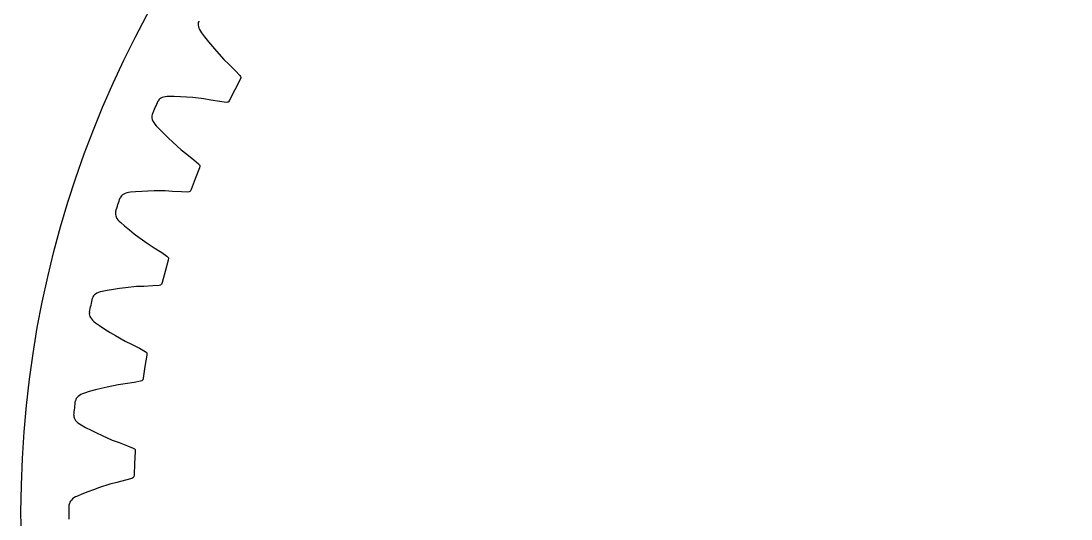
# Model space of a CAD drawing. Extents: x -32.5 to 32.5, y -32.5 to 32.5.
# Drawn here: x -32.5 to 0.22, y -0.22 to 15.31 of the extents above; entities that cross this region are included whole.
import ezdxf

# ---------------------------------------------------------------- set-up
doc = ezdxf.new("R2010")
doc.units = 0

msp = doc.modelspace()

# ---------------------------------------------------------------- linework, layer by layer
msp.add_circle((0, 0), 32.5)
msp.add_circle((0, 0), 32.5)
at = {"layer": 'layer0'}
for p, q in [((-26.976, 15.262), (-26.982, 15.224)), ((-26.982, 15.224), (-26.981, 15.184)), ((-26.981, 15.184), (-26.974, 15.14)), ((-26.963, 15.297), (-26.976, 15.262)), ((-26.974, 15.14), (-26.96, 15.093)), ((-26.954, 15.312), (-26.963, 15.297)), ((-26.96, 15.093), (-26.939, 15.044)), ((-26.939, 15.044), (-26.911, 14.992)), ((-26.911, 14.992), (-26.876, 14.939)), ((-26.876, 14.939), (-26.782, 14.816)), ((-26.782, 14.816), (-26.657, 14.66)), ((-26.657, 14.66), (-26.537, 14.515)), ((-26.537, 14.515), (-26.413, 14.37)), ((-26.413, 14.37), (-26.179, 14.111)), ((-26.179, 14.111), (-26.017, 13.955)), ((-26.017, 13.955), (-25.82, 13.76)), ((-25.82, 13.76), (-25.683, 13.615)), ((-25.672, 13.486), (-25.839, 13.166)), ((-25.683, 13.615), (-25.659, 13.579)), ((-25.649, 13.541), (-25.672, 13.486)), ((-25.659, 13.579), (-25.649, 13.554)), ((-25.649, 13.554), (-25.649, 13.541)), ((-25.839, 13.166), (-26, 12.842)), ((-25.839, 13.166), (-25.839, 13.166)), ((-28.203, 12.853), (-28.224, 12.822)), ((-28.176, 12.88), (-28.203, 12.853)), ((-28.143, 12.904), (-28.176, 12.88)), ((-28.103, 12.924), (-28.143, 12.904)), ((-28.057, 12.94), (-28.103, 12.924)), ((-28.005, 12.952), (-28.057, 12.94)), ((-27.947, 12.959), (-28.005, 12.952)), ((-27.883, 12.962), (-27.947, 12.959)), ((-27.729, 12.958), (-27.883, 12.962)), ((-27.529, 12.949), (-27.729, 12.958)), ((-27.341, 12.937), (-27.529, 12.949)), ((-27.15, 12.922), (-27.341, 12.937)), ((-26.804, 12.885), (-27.15, 12.922)), ((-26.582, 12.846), (-26.804, 12.885)), ((-26.308, 12.801), (-26.582, 12.846)), ((-26.111, 12.775), (-26.308, 12.801)), ((-26.068, 12.777), (-26.111, 12.775)), ((-26.041, 12.784), (-26.068, 12.777)), ((-26.031, 12.791), (-26.041, 12.784)), ((-26, 12.842), (-26.031, 12.791)), ((-28.423, 12.359), (-28.425, 12.321)), ((-28.425, 12.321), (-28.421, 12.28)), ((-28.414, 12.394), (-28.423, 12.359)), ((-28.421, 12.28), (-28.409, 12.237)), ((-28.407, 12.411), (-28.414, 12.394)), ((-28.409, 12.237), (-28.39, 12.192)), ((-28.39, 12.192), (-28.364, 12.145)), ((-28.364, 12.145), (-28.331, 12.097)), ((-28.331, 12.097), (-28.29, 12.048)), ((-28.29, 12.048), (-28.184, 11.936)), ((-28.184, 11.936), (-28.044, 11.793)), ((-28.044, 11.793), (-27.909, 11.662)), ((-27.909, 11.662), (-27.77, 11.53)), ((-27.77, 11.53), (-27.511, 11.297)), ((-27.511, 11.297), (-27.333, 11.159)), ((-27.333, 11.159), (-27.117, 10.985)), ((-27.117, 10.985), (-26.965, 10.855)), ((-26.965, 10.855), (-26.938, 10.823)), ((-26.938, 10.823), (-26.926, 10.798)), ((-26.926, 10.798), (-26.924, 10.786)), ((-26.941, 10.729), (-27.074, 10.393)), ((-26.924, 10.786), (-26.941, 10.729)), ((-27.074, 10.393), (-27.2, 10.054)), ((-27.074, 10.393), (-27.074, 10.393)), ((-29.392, 9.834), (-29.409, 9.802)), ((-29.368, 9.864), (-29.392, 9.834)), ((-29.338, 9.891), (-29.368, 9.864)), ((-29.3, 9.915), (-29.338, 9.891)), ((-29.256, 9.936), (-29.3, 9.915)), ((-29.205, 9.953), (-29.256, 9.936)), ((-29.148, 9.967), (-29.205, 9.953)), ((-29.085, 9.977), (-29.148, 9.967)), ((-28.931, 9.989), (-29.085, 9.977)), ((-28.732, 10.001), (-28.931, 9.989)), ((-28.544, 10.009), (-28.732, 10.001)), ((-28.352, 10.013), (-28.544, 10.009)), ((-28.004, 10.013), (-28.352, 10.013)), ((-27.779, 9.997), (-28.004, 10.013)), ((-27.502, 9.981), (-27.779, 9.997)), ((-27.303, 9.976), (-27.502, 9.981)), ((-27.261, 9.982), (-27.303, 9.976)), ((-27.235, 9.992), (-27.261, 9.982)), ((-27.225, 10), (-27.235, 9.992)), ((-27.2, 10.054), (-27.225, 10)), ((-29.554, 9.356), (-29.559, 9.32)), ((-29.559, 9.32), (-29.558, 9.282)), ((-29.558, 9.282), (-29.549, 9.242)), ((-29.549, 9.374), (-29.554, 9.356)), ((-29.549, 9.242), (-29.532, 9.201)), ((-29.532, 9.201), (-29.509, 9.158)), ((-29.509, 9.158), (-29.478, 9.114)), ((-29.478, 9.114), (-29.44, 9.07)), ((-29.44, 9.07), (-29.394, 9.025)), ((-29.394, 9.025), (-29.277, 8.924)), ((-29.277, 8.924), (-29.123, 8.798)), ((-29.123, 8.798), (-28.975, 8.681)), ((-28.975, 8.681), (-28.823, 8.564)), ((-28.823, 8.564), (-28.541, 8.36)), ((-28.541, 8.36), (-28.35, 8.241)), ((-28.35, 8.241), (-28.116, 8.091)), ((-28.116, 8.091), (-27.952, 7.977)), ((-27.915, 7.854), (-28.012, 7.506)), ((-27.952, 7.977), (-27.922, 7.948)), ((-27.922, 7.948), (-27.907, 7.925)), ((-27.904, 7.913), (-27.915, 7.854)), ((-27.907, 7.925), (-27.904, 7.913)), ((-28.012, 7.506), (-28.102, 7.156)), ((-28.012, 7.506), (-28.012, 7.506)), ((-29.969, 6.882), (-30.03, 6.865)), ((-29.817, 6.91), (-29.969, 6.882)), ((-29.62, 6.943), (-29.817, 6.91)), ((-29.434, 6.97), (-29.62, 6.943)), ((-29.244, 6.995), (-29.434, 6.97)), ((-28.897, 7.031), (-29.244, 6.995)), ((-28.672, 7.038), (-28.897, 7.031)), ((-28.395, 7.052), (-28.672, 7.038)), ((-28.196, 7.068), (-28.395, 7.052)), ((-28.155, 7.078), (-28.196, 7.068)), ((-28.13, 7.091), (-28.155, 7.078)), ((-28.121, 7.099), (-28.13, 7.091)), ((-28.102, 7.156), (-28.121, 7.099)), ((-30.259, 6.708), (-30.273, 6.674)), ((-30.239, 6.74), (-30.259, 6.708)), ((-30.211, 6.77), (-30.239, 6.74)), ((-30.176, 6.798), (-30.211, 6.77)), ((-30.134, 6.823), (-30.176, 6.798)), ((-30.086, 6.846), (-30.134, 6.823)), ((-30.03, 6.865), (-30.086, 6.846)), ((-30.367, 6.234), (-30.37, 6.216)), ((-30.37, 6.216), (-30.372, 6.179)), ((-30.372, 6.179), (-30.366, 6.141)), ((-30.366, 6.141), (-30.353, 6.103)), ((-30.353, 6.103), (-30.332, 6.063)), ((-30.332, 6.063), (-30.304, 6.023)), ((-30.304, 6.023), (-30.269, 5.983)), ((-30.269, 5.983), (-30.227, 5.943)), ((-30.227, 5.943), (-30.177, 5.903)), ((-30.177, 5.903), (-30.05, 5.815)), ((-30.05, 5.815), (-29.883, 5.705)), ((-29.883, 5.705), (-29.724, 5.604)), ((-29.724, 5.604), (-29.56, 5.505)), ((-29.56, 5.505), (-29.258, 5.331)), ((-29.258, 5.331), (-29.056, 5.232)), ((-29.056, 5.232), (-28.808, 5.107)), ((-28.808, 5.107), (-28.633, 5.012)), ((-28.633, 5.012), (-28.599, 4.986)), ((-28.599, 4.986), (-28.582, 4.964)), ((-28.578, 4.952), (-28.583, 4.893)), ((-28.582, 4.964), (-28.578, 4.952)), ((-28.583, 4.893), (-28.643, 4.537)), ((-28.643, 4.537), (-28.696, 4.179)), ((-28.643, 4.537), (-28.643, 4.537)), ((-29.474, 3.971), (-29.815, 3.899)), ((-29.25, 4.003), (-29.474, 3.971)), ((-28.976, 4.045), (-29.25, 4.003)), ((-28.78, 4.082), (-28.976, 4.045)), ((-28.74, 4.096), (-28.78, 4.082)), ((-28.717, 4.111), (-28.74, 4.096)), ((-28.709, 4.121), (-28.717, 4.111)), ((-28.696, 4.179), (-28.709, 4.121)), ((-30.721, 3.607), (-30.753, 3.575)), ((-30.682, 3.636), (-30.721, 3.607)), ((-30.637, 3.664), (-30.682, 3.636)), ((-30.584, 3.689), (-30.637, 3.664)), ((-30.524, 3.711), (-30.584, 3.689)), ((-30.376, 3.755), (-30.524, 3.711)), ((-30.183, 3.808), (-30.376, 3.755)), ((-30.001, 3.855), (-30.183, 3.808)), ((-29.815, 3.899), (-30.001, 3.855)), ((-30.795, 3.508), (-30.804, 3.473)), ((-30.777, 3.543), (-30.795, 3.508)), ((-30.753, 3.575), (-30.777, 3.543)), ((-30.852, 3.025), (-30.853, 3.007)), ((-30.853, 3.007), (-30.851, 2.971)), ((-30.851, 2.971), (-30.841, 2.934)), ((-30.841, 2.934), (-30.824, 2.897)), ((-30.824, 2.897), (-30.8, 2.859)), ((-30.8, 2.859), (-30.768, 2.822)), ((-30.768, 2.822), (-30.729, 2.786)), ((-30.729, 2.786), (-30.682, 2.751)), ((-30.682, 2.751), (-30.628, 2.716)), ((-30.628, 2.716), (-30.493, 2.642)), ((-30.493, 2.642), (-30.315, 2.55)), ((-30.315, 2.55), (-30.147, 2.467)), ((-30.147, 2.467), (-29.974, 2.385)), ((-29.974, 2.385), (-29.655, 2.243)), ((-29.655, 2.243), (-29.443, 2.166)), ((-29.443, 2.166), (-29.184, 2.068)), ((-29.184, 2.068), (-29, 1.991)), ((-29, 1.991), (-28.964, 1.969)), ((-28.964, 1.969), (-28.945, 1.949)), ((-28.938, 1.878), (-28.96, 1.518)), ((-28.945, 1.949), (-28.939, 1.938)), ((-28.939, 1.938), (-28.938, 1.878)), ((-28.96, 1.518), (-28.976, 1.157)), ((-28.96, 1.518), (-28.96, 1.518)), ((-29.241, 0.994), (-29.509, 0.923)), ((-29.049, 1.051), (-29.241, 0.994)), ((-29.011, 1.069), (-29.049, 1.051)), ((-28.99, 1.087), (-29.011, 1.069)), ((-28.983, 1.097), (-28.99, 1.087)), ((-28.976, 1.157), (-28.983, 1.097)), ((-30.24, 0.698), (-30.416, 0.632)), ((-30.059, 0.762), (-30.24, 0.698)), ((-29.727, 0.869), (-30.059, 0.762)), ((-29.509, 0.923), (-29.727, 0.869)), ((-30.958, 0.341), (-30.979, 0.306)), ((-30.93, 0.376), (-30.958, 0.341)), ((-30.894, 0.409), (-30.93, 0.376)), ((-30.852, 0.441), (-30.894, 0.409)), ((-30.802, 0.472), (-30.852, 0.441)), ((-30.744, 0.501), (-30.802, 0.472)), ((-30.602, 0.56), (-30.744, 0.501)), ((-30.416, 0.632), (-30.602, 0.56)), ((-30.993, 0.27), (-30.999, 0.234)), ((-30.979, 0.306), (-30.993, 0.27))]:
    msp.add_line(p, q, dxfattribs=at)
for centre, start, end in [((-57.997, 25.854), 335.5676, 336.3611), ((-60.381, 19.65), 341.5676, 342.3611), ((-62.104, 13.231), 347.5676, 348.3611), ((-63.147, 6.666), 353.5676, 354.3611), ((-63.498, 0.029), 359.5676, 360.3611)]:
    msp.add_arc(centre, 32.5, start, end, dxfattribs=at)
at = {"layer": 'layer1'}
for p, q in [((-26.976, 15.262), (-26.982, 15.224)), ((-26.982, 15.224), (-26.981, 15.184)), ((-26.981, 15.184), (-26.974, 15.14)), ((-26.963, 15.297), (-26.976, 15.262)), ((-26.974, 15.14), (-26.96, 15.093)), ((-26.954, 15.312), (-26.963, 15.297)), ((-26.96, 15.093), (-26.939, 15.044)), ((-26.939, 15.044), (-26.911, 14.992)), ((-26.911, 14.992), (-26.876, 14.939)), ((-26.876, 14.939), (-26.782, 14.816)), ((-26.782, 14.816), (-26.657, 14.66)), ((-26.657, 14.66), (-26.537, 14.515)), ((-26.537, 14.515), (-26.413, 14.37)), ((-26.413, 14.37), (-26.179, 14.111)), ((-26.179, 14.111), (-26.017, 13.955)), ((-26.017, 13.955), (-25.82, 13.76)), ((-25.82, 13.76), (-25.683, 13.615)), ((-25.672, 13.486), (-25.839, 13.166)), ((-25.683, 13.615), (-25.659, 13.579)), ((-25.649, 13.541), (-25.672, 13.486)), ((-25.659, 13.579), (-25.649, 13.554)), ((-25.649, 13.554), (-25.649, 13.541)), ((-25.839, 13.166), (-26, 12.842)), ((-25.839, 13.166), (-25.839, 13.166)), ((-28.203, 12.853), (-28.224, 12.822)), ((-28.176, 12.88), (-28.203, 12.853)), ((-28.143, 12.904), (-28.176, 12.88)), ((-28.103, 12.924), (-28.143, 12.904)), ((-28.057, 12.94), (-28.103, 12.924)), ((-28.005, 12.952), (-28.057, 12.94)), ((-27.947, 12.959), (-28.005, 12.952)), ((-27.883, 12.962), (-27.947, 12.959)), ((-27.729, 12.958), (-27.883, 12.962)), ((-27.529, 12.949), (-27.729, 12.958)), ((-27.341, 12.937), (-27.529, 12.949)), ((-27.15, 12.922), (-27.341, 12.937)), ((-26.804, 12.885), (-27.15, 12.922)), ((-26.582, 12.846), (-26.804, 12.885)), ((-26.308, 12.801), (-26.582, 12.846)), ((-26.111, 12.775), (-26.308, 12.801)), ((-26.068, 12.777), (-26.111, 12.775)), ((-26.041, 12.784), (-26.068, 12.777)), ((-26.031, 12.791), (-26.041, 12.784)), ((-26, 12.842), (-26.031, 12.791)), ((-28.423, 12.359), (-28.425, 12.321)), ((-28.425, 12.321), (-28.421, 12.28)), ((-28.414, 12.394), (-28.423, 12.359)), ((-28.421, 12.28), (-28.409, 12.237)), ((-28.407, 12.411), (-28.414, 12.394)), ((-28.409, 12.237), (-28.39, 12.192)), ((-28.39, 12.192), (-28.364, 12.145)), ((-28.364, 12.145), (-28.331, 12.097)), ((-28.331, 12.097), (-28.29, 12.048)), ((-28.29, 12.048), (-28.184, 11.936)), ((-28.184, 11.936), (-28.044, 11.793)), ((-28.044, 11.793), (-27.909, 11.662)), ((-27.909, 11.662), (-27.77, 11.53)), ((-27.77, 11.53), (-27.511, 11.297)), ((-27.511, 11.297), (-27.333, 11.159)), ((-27.333, 11.159), (-27.117, 10.985)), ((-27.117, 10.985), (-26.965, 10.855)), ((-26.965, 10.855), (-26.938, 10.823)), ((-26.938, 10.823), (-26.926, 10.798)), ((-26.926, 10.798), (-26.924, 10.786)), ((-26.941, 10.729), (-27.074, 10.393)), ((-26.924, 10.786), (-26.941, 10.729)), ((-27.074, 10.393), (-27.2, 10.054)), ((-27.074, 10.393), (-27.074, 10.393)), ((-29.392, 9.834), (-29.409, 9.802)), ((-29.368, 9.864), (-29.392, 9.834)), ((-29.338, 9.891), (-29.368, 9.864)), ((-29.3, 9.915), (-29.338, 9.891)), ((-29.256, 9.936), (-29.3, 9.915)), ((-29.205, 9.953), (-29.256, 9.936)), ((-29.148, 9.967), (-29.205, 9.953)), ((-29.085, 9.977), (-29.148, 9.967)), ((-28.931, 9.989), (-29.085, 9.977)), ((-28.732, 10.001), (-28.931, 9.989)), ((-28.544, 10.009), (-28.732, 10.001)), ((-28.352, 10.013), (-28.544, 10.009)), ((-28.004, 10.013), (-28.352, 10.013)), ((-27.779, 9.997), (-28.004, 10.013)), ((-27.502, 9.981), (-27.779, 9.997)), ((-27.303, 9.976), (-27.502, 9.981)), ((-27.261, 9.982), (-27.303, 9.976)), ((-27.235, 9.992), (-27.261, 9.982)), ((-27.225, 10), (-27.235, 9.992)), ((-27.2, 10.054), (-27.225, 10)), ((-29.554, 9.356), (-29.559, 9.32)), ((-29.559, 9.32), (-29.558, 9.282)), ((-29.558, 9.282), (-29.549, 9.242)), ((-29.549, 9.374), (-29.554, 9.356)), ((-29.549, 9.242), (-29.532, 9.201)), ((-29.532, 9.201), (-29.509, 9.158)), ((-29.509, 9.158), (-29.478, 9.114)), ((-29.478, 9.114), (-29.44, 9.07)), ((-29.44, 9.07), (-29.394, 9.025)), ((-29.394, 9.025), (-29.277, 8.924)), ((-29.277, 8.924), (-29.123, 8.798)), ((-29.123, 8.798), (-28.975, 8.681)), ((-28.975, 8.681), (-28.823, 8.564)), ((-28.823, 8.564), (-28.541, 8.36)), ((-28.541, 8.36), (-28.35, 8.241)), ((-28.35, 8.241), (-28.116, 8.091)), ((-28.116, 8.091), (-27.952, 7.977)), ((-27.915, 7.854), (-28.012, 7.506)), ((-27.952, 7.977), (-27.922, 7.948)), ((-27.922, 7.948), (-27.907, 7.925)), ((-27.904, 7.913), (-27.915, 7.854)), ((-27.907, 7.925), (-27.904, 7.913)), ((-28.012, 7.506), (-28.102, 7.156)), ((-28.012, 7.506), (-28.012, 7.506)), ((-29.969, 6.882), (-30.03, 6.865)), ((-29.817, 6.91), (-29.969, 6.882)), ((-29.62, 6.943), (-29.817, 6.91)), ((-29.434, 6.97), (-29.62, 6.943)), ((-29.244, 6.995), (-29.434, 6.97)), ((-28.897, 7.031), (-29.244, 6.995)), ((-28.672, 7.038), (-28.897, 7.031)), ((-28.395, 7.052), (-28.672, 7.038)), ((-28.196, 7.068), (-28.395, 7.052)), ((-28.155, 7.078), (-28.196, 7.068)), ((-28.13, 7.091), (-28.155, 7.078)), ((-28.121, 7.099), (-28.13, 7.091)), ((-28.102, 7.156), (-28.121, 7.099)), ((-30.259, 6.708), (-30.273, 6.674)), ((-30.239, 6.74), (-30.259, 6.708)), ((-30.211, 6.77), (-30.239, 6.74)), ((-30.176, 6.798), (-30.211, 6.77)), ((-30.134, 6.823), (-30.176, 6.798)), ((-30.086, 6.846), (-30.134, 6.823)), ((-30.03, 6.865), (-30.086, 6.846)), ((-30.367, 6.234), (-30.37, 6.216)), ((-30.37, 6.216), (-30.372, 6.179)), ((-30.372, 6.179), (-30.366, 6.141)), ((-30.366, 6.141), (-30.353, 6.103)), ((-30.353, 6.103), (-30.332, 6.063)), ((-30.332, 6.063), (-30.304, 6.023)), ((-30.304, 6.023), (-30.269, 5.983)), ((-30.269, 5.983), (-30.227, 5.943)), ((-30.227, 5.943), (-30.177, 5.903)), ((-30.177, 5.903), (-30.05, 5.815)), ((-30.05, 5.815), (-29.883, 5.705)), ((-29.883, 5.705), (-29.724, 5.604)), ((-29.724, 5.604), (-29.56, 5.505)), ((-29.56, 5.505), (-29.258, 5.331)), ((-29.258, 5.331), (-29.056, 5.232)), ((-29.056, 5.232), (-28.808, 5.107)), ((-28.808, 5.107), (-28.633, 5.012)), ((-28.633, 5.012), (-28.599, 4.986)), ((-28.599, 4.986), (-28.582, 4.964)), ((-28.578, 4.952), (-28.583, 4.893)), ((-28.582, 4.964), (-28.578, 4.952)), ((-28.583, 4.893), (-28.643, 4.537)), ((-28.643, 4.537), (-28.696, 4.179)), ((-28.643, 4.537), (-28.643, 4.537)), ((-29.474, 3.971), (-29.815, 3.899)), ((-29.25, 4.003), (-29.474, 3.971)), ((-28.976, 4.045), (-29.25, 4.003)), ((-28.78, 4.082), (-28.976, 4.045)), ((-28.74, 4.096), (-28.78, 4.082)), ((-28.717, 4.111), (-28.74, 4.096)), ((-28.709, 4.121), (-28.717, 4.111)), ((-28.696, 4.179), (-28.709, 4.121)), ((-30.721, 3.607), (-30.753, 3.575)), ((-30.682, 3.636), (-30.721, 3.607)), ((-30.637, 3.664), (-30.682, 3.636)), ((-30.584, 3.689), (-30.637, 3.664)), ((-30.524, 3.711), (-30.584, 3.689)), ((-30.376, 3.755), (-30.524, 3.711)), ((-30.183, 3.808), (-30.376, 3.755)), ((-30.001, 3.855), (-30.183, 3.808)), ((-29.815, 3.899), (-30.001, 3.855)), ((-30.795, 3.508), (-30.804, 3.473)), ((-30.777, 3.543), (-30.795, 3.508)), ((-30.753, 3.575), (-30.777, 3.543)), ((-30.852, 3.025), (-30.853, 3.007)), ((-30.853, 3.007), (-30.851, 2.971)), ((-30.851, 2.971), (-30.841, 2.934)), ((-30.841, 2.934), (-30.824, 2.897)), ((-30.824, 2.897), (-30.8, 2.859)), ((-30.8, 2.859), (-30.768, 2.822)), ((-30.768, 2.822), (-30.729, 2.786)), ((-30.729, 2.786), (-30.682, 2.751)), ((-30.682, 2.751), (-30.628, 2.716)), ((-30.628, 2.716), (-30.493, 2.642)), ((-30.493, 2.642), (-30.315, 2.55)), ((-30.315, 2.55), (-30.147, 2.467)), ((-30.147, 2.467), (-29.974, 2.385)), ((-29.974, 2.385), (-29.655, 2.243)), ((-29.655, 2.243), (-29.443, 2.166)), ((-29.443, 2.166), (-29.184, 2.068)), ((-29.184, 2.068), (-29, 1.991)), ((-29, 1.991), (-28.964, 1.969)), ((-28.964, 1.969), (-28.945, 1.949)), ((-28.938, 1.878), (-28.96, 1.518)), ((-28.945, 1.949), (-28.939, 1.938)), ((-28.939, 1.938), (-28.938, 1.878)), ((-28.96, 1.518), (-28.976, 1.157)), ((-28.96, 1.518), (-28.96, 1.518)), ((-29.241, 0.994), (-29.509, 0.923)), ((-29.049, 1.051), (-29.241, 0.994)), ((-29.011, 1.069), (-29.049, 1.051)), ((-28.99, 1.087), (-29.011, 1.069)), ((-28.983, 1.097), (-28.99, 1.087)), ((-28.976, 1.157), (-28.983, 1.097)), ((-30.24, 0.698), (-30.416, 0.632)), ((-30.059, 0.762), (-30.24, 0.698)), ((-29.727, 0.869), (-30.059, 0.762)), ((-29.509, 0.923), (-29.727, 0.869)), ((-30.958, 0.341), (-30.979, 0.306)), ((-30.93, 0.376), (-30.958, 0.341)), ((-30.894, 0.409), (-30.93, 0.376)), ((-30.852, 0.441), (-30.894, 0.409)), ((-30.802, 0.472), (-30.852, 0.441)), ((-30.744, 0.501), (-30.802, 0.472)), ((-30.602, 0.56), (-30.744, 0.501)), ((-30.416, 0.632), (-30.602, 0.56)), ((-30.993, 0.27), (-30.999, 0.234)), ((-30.979, 0.306), (-30.993, 0.27))]:
    msp.add_line(p, q, dxfattribs=at)
for centre, start, end in [((-57.997, 25.854), 335.5676, 336.3611), ((-60.381, 19.65), 341.5676, 342.3611), ((-62.104, 13.231), 347.5676, 348.3611), ((-63.147, 6.666), 353.5676, 354.3611), ((-63.498, 0.029), 359.5676, 360.3611)]:
    msp.add_arc(centre, 32.5, start, end, dxfattribs=at)

doc.saveas('drawing.dxf')
